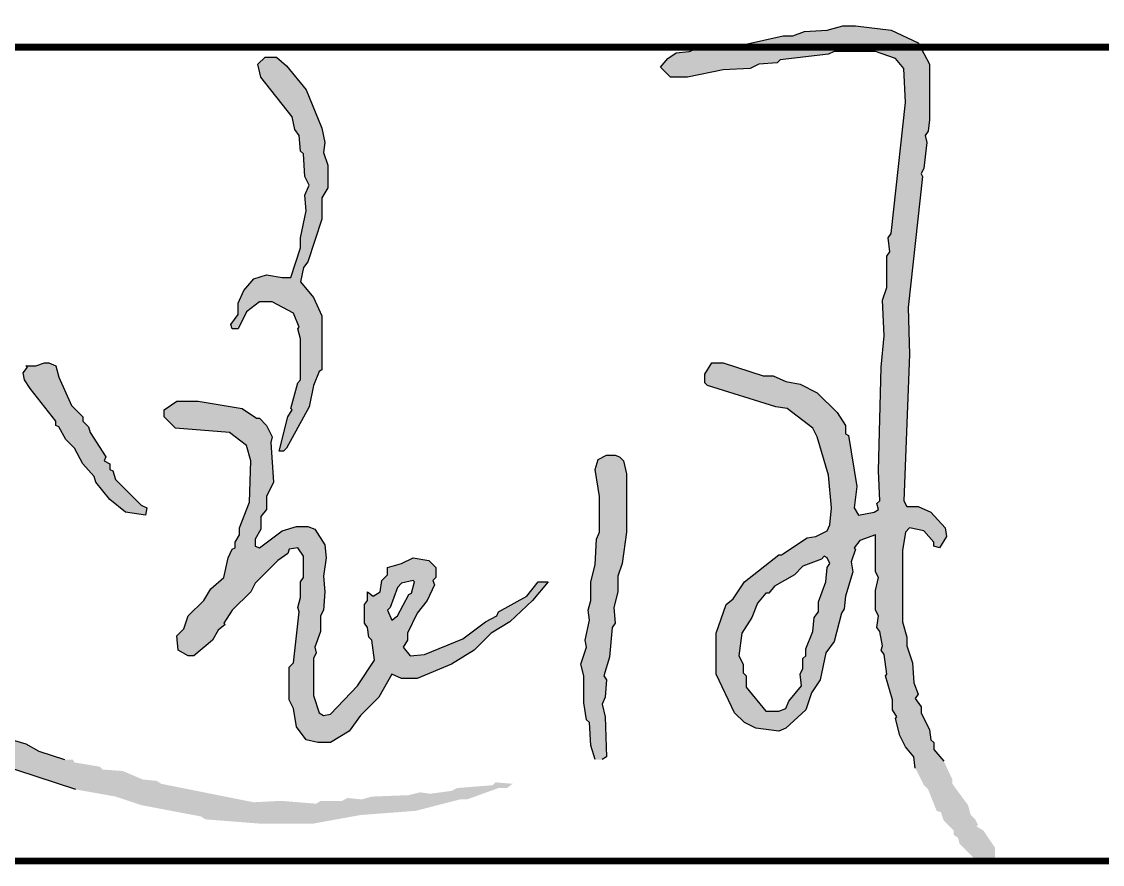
# Model space of a CAD drawing. Extents: x -67167 to 417929, y -86205 to 407116.
# Drawn here: x 153641 to 154437, y 285482 to 286103 of the extents above; entities that cross this region are included whole.
import ezdxf

# ---------------------------------------------------------------- set-up
doc = ezdxf.new("R2010")
doc.units = 0
doc.header["$LTSCALE"] = 1000
doc.layers.add('电子签名', color=5, linetype='Continuous')

# ---------------------------------------------------------------- blocks, each defined once
blk = doc.blocks.new('图签信息')
at = {"const_width": 0.05}
for points in [[(-65, 530.5), (0, 530.5)], [(-65, 524.5), (0, 524.5)]]:
    blk.add_lwpolyline(points, dxfattribs=at)
blk = doc.blocks.new('图签-A1')
at = {"color": 2}
blk.add_blockref('图签信息', (0, 0), dxfattribs=at)
blk = doc.blocks.new('UYTITU')
at = {"layer": '电子签名', "linetype": 'Continuous'}
h = blk.add_hatch(color=5, dxfattribs=at)
h.paths.add_polyline_path([(952.34, 11.87), (951.29, 12.92), (942.9, 10.82), (939.76, 7.68), (934.51, -7), (932.42, -9.1), (935.56, -16.43), (939.76, -13.29), (948.14, 2.44), (950.24, 3.48)], flags=16)
h.paths.add_polyline_path([(1256.35, 29.69), (1254.25, 30.74), (1252.16, 28.64), (1238.53, 23.4), (1232.24, 17.11), (1217.56, 8.73), (1213.37, 3.48), (1211.27, 3.48), (1204.98, -3.85), (1200.79, -14.34), (1193.45, -25.87), (1191.35, -42.64), (1194.5, -48.93), (1194.5, -55.22), (1196.59, -57.32), (1196.59, -65.71), (1211.27, -83.53), (1220.71, -83.53), (1225.95, -81.43), (1228.04, -76.19), (1237.48, -64.66), (1236.43, -56.27), (1238.53, -52.08), (1238.53, -44.74), (1240.62, -42.64), (1240.62, -37.4), (1245.87, -24.82), (1246.91, -14.34), (1250.06, -10.14), (1250.06, -2.81), (1255.3, 11.87), (1256.35, 22.35), (1258.45, 25.5)], flags=16)
h.paths.add_polyline_path([(1093.86, 105.17), (1100.15, 105.17), (1103.29, 104.12), (1106.44, 100.98), (1108.54, 91.54), (1108.54, 48.56), (1105.39, 25.5), (1102.25, 16.06), (1102.25, 4.53), (1099.1, -7), (1100.15, -18.53), (1098.05, -21.68), (1095.96, -43.69), (1091.76, -57.32), (1093.86, -60.46), (1092.81, -73.04), (1090.71, -78.29), (1092.81, -87.72), (1093.86, -117.07), (1090.71, -119.17), (1085.47, -119.17), (1082.33, -108.69), (1081.28, -91.91), (1079.18, -89.82), (1077.09, -77.24), (1077.09, -57.32), (1074.99, -48.93), (1079.18, -36.35), (1078.13, -31.11), (1081.28, -16.43), (1080.23, -9.1), (1082.33, -1.76), (1082.33, 11.87), (1085.47, 24.45), (1086.52, 43.32), (1088.62, 48.56), (1088.62, 74.77), (1085.47, 94.69), (1087.57, 102.03)])
h.paths.add_polyline_path([(777.27, 145.01), (792.99, 145.01), (825.49, 139.77), (835.97, 132.43), (838.07, 132.43), (843.31, 127.19), (847.5, 118.8), (846.46, 114.61), (848.55, 85.25), (843.31, 74.77), (843.31, 65.33), (839.12, 60.09), (839.12, 50.66), (834.92, 43.32), (834.92, 38.08), (838.07, 37.03), (854.84, 49.61), (865.33, 52.75), (873.71, 52.75), (878.95, 50.66), (886.29, 39.13), (887.34, 29.69), (885.24, 16.06), (886.29, 4.53), (885.24, -9.1), (883.15, -13.29), (883.15, -24.82), (878.95, -36.35), (880, -40.55), (877.91, -44.74), (877.91, -72), (882.1, -84.58), (885.24, -86.67), (890.48, -85.62), (910.4, -64.66), (922.98, -45.79), (920.89, -31.11), (918.79, -29.01), (917.74, -21.68), (915.64, -18.53), (915.64, -4.9), (917.74, -1.76), (917.74, 4.53), (921.93, 1.39), (927.18, 4.53), (928.22, 12.92), (932.42, 17.11), (932.42, 22.35), (942.9, 25.5), (951.29, 29.69), (962.82, 27.59), (968.06, 22.35), (968.06, 15.01), (965.96, 12.92), (967.01, 9.77), (961.77, -1.76), (954.43, -11.19), (947.09, -25.87), (947.09, -31.11), (943.95, -36.35), (949.19, -42.64), (959.67, -41.59), (987.98, -30.06), (1004.75, -17.48), (1013.14, -13.29), (1014.19, -10.14), (1035.15, 1.39), (1043.54, 11.87), (1050.88, 11.87), (1039.35, -1.76), (1022.57, -17.48), (1008.95, -25.87), (996.37, -38.45), (979.59, -48.93), (954.43, -59.42), (942.9, -59.42), (935.56, -56.27), (926.13, -73.04), (912.5, -86.67), (904.11, -98.2), (890.48, -106.59), (881.05, -106.59), (872.66, -104.49), (865.33, -95.06), (863.23, -81.43), (860.08, -75.14), (860.08, -51.03), (863.23, -47.88), (867.42, -10.14), (866.37, -7), (868.47, 0.34), (868.47, 11.87), (870.57, 15.01), (870.57, 30.74), (866.37, 37.03), (860.08, 35.98), (859.04, 32.84), (851.7, 27.59), (834.92, 10.82), (831.78, 4.53), (818.15, -9.1), (811.86, -18.53), (812.91, -19.58), (807.67, -23.77), (803.47, -31.11), (789.85, -42.64), (785.65, -42.64), (778.31, -38.45), (777.27, -27.97), (782.51, -22.72), (785.65, -13.29), (797.18, -1.76), (802.43, 6.63), (811.86, 15.01), (815.01, 29.69), (818.15, 35.98), (820.25, 37.03), (820.25, 41.22), (823.39, 46.46), (823.39, 51.71), (830.73, 70.58), (831.78, 100.98), (828.63, 112.51), (816.05, 121.94), (776.22, 125.09), (767.83, 133.48), (767.83, 138.72)])
h.paths.add_polyline_path([(679.77, 173.31), (682.92, 173.31), (688.16, 171.21), (690.26, 162.83), (699.69, 141.86), (708.08, 133.48), (708.08, 130.33), (712.27, 126.14), (713.32, 121.94), (724.85, 104.12), (723.8, 100.98), (728, 98.88), (728, 94.69), (730.09, 93.64), (732.19, 87.35), (751.06, 68.48), (755.25, 66.38), (754.2, 61.14), (739.53, 63.24), (728, 72.67), (717.51, 85.25), (716.46, 89.45), (708.08, 98.88), (701.79, 110.41), (695.5, 116.7), (690.26, 126.14), (688.16, 127.19), (688.16, 130.33), (669.29, 154.44), (665.1, 160.73), (664.05, 165.97), (667.19, 170.17), (666.14, 171.21), (673.48, 171.21)], flags=17)
h.paths.add_polyline_path([(413.5, 232.02), (420.84, 232.02), (426.08, 229.92), (428.18, 226.78), (428.18, 219.44), (426.08, 218.39), (425.03, 214.2), (414.55, 200.57), (414.55, 198.47), (409.31, 194.28), (408.26, 189.04), (403.02, 184.84), (399.87, 176.46), (390.44, 162.83), (387.29, 153.39), (379.95, 145.01), (379.95, 140.81), (371.57, 124.04), (371.57, 119.85), (362.13, 92.59), (358.99, 76.87), (360.04, 70.58), (357.94, 56.95), (362.13, 44.37), (362.13, 37.03), (372.61, 24.45), (382.05, 21.3), (404.06, 20.26), (411.4, 24.45), (417.69, 30.74), (417.69, 67.43), (412.45, 92.59), (409.31, 98.88), (409.31, 104.12), (406.16, 106.22), (406.16, 111.46), (403.02, 116.7), (403.02, 120.9), (406.16, 125.09), (416.64, 129.28), (425.03, 128.23), (437.61, 111.46), (442.85, 98.88), (446, 78.96), (443.9, 52.75), (440.76, 35.98), (438.66, 32.84), (438.66, 20.26), (443.9, 12.92), (455.43, 5.58), (469.06, -8.05), (475.35, -10.14), (478.5, -14.34), (483.74, -16.43), (491.08, -22.72), (499.46, -26.92), (500.51, -29.01), (508.9, -32.16), (509.94, -34.26), (533.01, -48.93), (567.6, -64.66), (587.52, -76.19), (594.86, -78.29), (602.2, -83.53), (608.49, -85.62), (611.63, -89.82), (617.92, -90.87), (626.31, -94.01), (627.36, -96.11), (666.14, -107.64), (675.58, -112.88), (694.45, -119.17), (700.74, -119.17), (701.79, -121.27), (720.66, -124.41), (722.75, -126.51), (737.43, -127.56), (752.11, -133.85), (762.59, -134.89), (765.73, -136.99), (833.88, -150.62), (853.79, -149.57), (880, -151.67), (883.15, -149.57), (898.87, -149.57), (903.06, -147.47), (913.55, -148.52), (920.89, -146.43), (948.14, -145.38), (956.53, -143.28), (963.87, -144.33), (979.59, -142.23), (983.79, -140.14), (1009.99, -138.04), (1012.09, -135.94), (1024.67, -136.99), (1020.48, -140.14), (1014.19, -140.14), (991.12, -148.52), (985.88, -148.52), (953.38, -156.91), (912.5, -160.05), (877.91, -166.34), (838.07, -166.34), (798.23, -163.2), (795.09, -161.1), (751.06, -152.72), (732.19, -146.43), (702.84, -141.18), (615.83, -112.88), (607.44, -106.59), (601.15, -105.54), (592.76, -99.25), (579.13, -94.01), (575.99, -90.87), (565.51, -87.72), (558.17, -82.48), (543.49, -77.24), (530.91, -68.85), (517.28, -63.61), (515.19, -60.46), (504.7, -53.13), (499.46, -52.08), (497.36, -48.93), (482.69, -41.59), (469.06, -32.16), (466.96, -29.01), (459.63, -25.87), (441.8, -11.19), (433.42, -7), (430.27, -7), (428.18, -10.14), (422.93, -47.88), (420.84, -49.98), (418.74, -62.56), (412.45, -80.38), (407.21, -106.59), (404.06, -109.74), (403.02, -113.93), (388.34, -120.22), (379.95, -118.12), (375.76, -113.93), (373.66, -105.54), (376.81, -97.16), (378.9, -97.16), (382.05, -103.45), (386.24, -105.54), (391.48, -96.11), (392.53, -88.77), (404.06, -54.17), (405.11, -37.4), (407.21, -35.3), (406.16, -32.16), (409.31, 0.34), (384.15, 2.44), (358.99, 9.77), (357.94, 12.92), (350.6, 18.16), (347.46, 24.45), (346.41, 31.79), (341.17, 42.27), (340.12, 64.29), (343.26, 90.49), (347.46, 106.22), (350.6, 109.36), (349.55, 112.51), (353.75, 120.9), (354.79, 127.19), (360.04, 134.52), (360.04, 137.67), (368.42, 153.39), (368.42, 156.54), (389.39, 190.08), (389.39, 194.28), (392.53, 197.42), (388.34, 199.52), (386.24, 197.42), (374.71, 195.33), (368.42, 192.18), (363.18, 193.23), (356.89, 189.04), (317.05, 184.84), (314.96, 182.75), (309.72, 182.75), (305.52, 179.6), (301.33, 179.6), (300.28, 192.18), (305.52, 197.42), (319.15, 204.76), (345.36, 204.76), (348.5, 206.86), (365.28, 210), (403.02, 223.63)])
h.paths.add_polyline_path([(328.59, 375.64), (329.63, 375.64), (329.63, 372.49), (332.78, 368.3), (332.78, 363.06), (338.02, 352.57), (338.02, 346.28), (341.17, 341.04), (342.21, 330.56), (345.36, 326.37), (348.5, 313.79), (353.75, 307.5), (354.79, 300.16), (363.18, 291.77), (360.04, 287.58), (351.65, 288.63), (346.41, 292.82), (331.73, 316.93), (328.59, 327.41), (320.2, 343.14), (321.25, 346.28), (318.1, 350.48), (316.01, 367.25), (323.34, 370.4)])
h.paths.add_polyline_path([(842.26, 398.7), (850.65, 398.7), (857.99, 392.41), (872.66, 374.59), (884.2, 346.28), (886.29, 335.8), (885.24, 328.46), (888.39, 319.03), (888.39, 302.25), (884.2, 294.92), (884.2, 279.19), (873.71, 247.74), (870.57, 243.55), (868.47, 233.07), (877.91, 221.53), (884.2, 207.91), (884.2, 168.07), (882.1, 167.02), (877.91, 156.54), (874.76, 140.81), (857.99, 110.41), (855.89, 108.32), (852.75, 108.32), (859.04, 133.48), (862.18, 138.72), (861.13, 139.77), (866.37, 158.63), (868.47, 160.73), (868.47, 191.13), (866.37, 198.47), (867.42, 199.52), (863.23, 210), (847.5, 218.39), (838.07, 218.39), (828.63, 211.05), (822.34, 198.47), (818.15, 198.47), (817.1, 201.62), (822.34, 208.95), (822.34, 217.34), (826.54, 226.78), (833.88, 235.16), (843.31, 238.31), (854.84, 236.21), (861.13, 236.21), (868.47, 258.23), (868.47, 265.56), (872.66, 285.48), (871.62, 297.01), (874.76, 304.35), (871.62, 310.64), (870.57, 327.41), (868.47, 329.51), (867.42, 341.04), (864.28, 345.24), (862.18, 354.67), (839.12, 384.02), (837.02, 393.46)])
h.paths.add_polyline_path([(1267.88, 421.76), (1277.32, 421.76), (1303.52, 418.62), (1323.44, 409.18), (1331.83, 393.46), (1331.83, 352.57), (1330.78, 344.19), (1328.68, 341.04), (1329.73, 335.8), (1327.63, 316.93), (1325.54, 312.74), (1326.59, 310.64), (1316.1, 214.2), (1317.15, 179.6), (1312.96, 71.62), (1315.05, 67.43), (1323.44, 67.43), (1332.88, 63.24), (1343.36, 51.71), (1344.41, 45.42), (1339.17, 37.03), (1334.97, 38.08), (1334.97, 41.22), (1327.63, 49.61), (1317.15, 51.71), (1314.01, 48.56), (1311.91, 34.93), (1311.91, -17.48), (1315.05, -29.01), (1315.05, -35.3), (1319.25, -47.88), (1320.3, -62.56), (1323.44, -70.95), (1321.34, -74.09), (1325.54, -80.38), (1325.54, -84.58), (1331.83, -97.16), (1332.88, -104.49), (1334.97, -106.59), (1334.97, -111.83), (1342.31, -120.22), (1348.6, -133.85), (1348.6, -136.99), (1360.13, -152.72), (1362.23, -160.05), (1365.37, -163.2), (1367.47, -167.39), (1366.42, -168.44), (1371.66, -171.59), (1380.05, -184.17), (1380.05, -191.5), (1375.86, -194.65), (1366.42, -193.6), (1353.84, -181.02), (1352.79, -176.83), (1349.65, -174.73), (1349.65, -171.59), (1342.31, -164.25), (1340.21, -157.96), (1337.07, -156.91), (1330.78, -141.18), (1327.63, -138.04), (1321.34, -125.46), (1320.3, -117.07), (1314.01, -109.74), (1309.81, -101.35), (1306.67, -88.77), (1307.72, -87.72), (1304.57, -82.48), (1304.57, -75.14), (1299.33, -57.32), (1300.38, -56.27), (1298.28, -41.59), (1296.18, -38.45), (1297.23, -35.3), (1295.14, -24.82), (1293.04, -21.68), (1294.09, -13.29), (1291.99, -9.1), (1291.99, 5.58), (1294.09, 15.01), (1291.99, 19.21), (1291.99, 46.46), (1280.46, 42.27), (1276.27, 37.03), (1277.32, 35.98), (1274.17, 26.55), (1275.22, 19.21), (1269.98, 1.39), (1268.93, -8.05), (1266.83, -11.19), (1261.59, -32.16), (1255.3, -40.55), (1251.11, -60.46), (1244.82, -69.9), (1240.62, -82.48), (1225.95, -96.11), (1220.71, -98.2), (1203.93, -96.11), (1195.55, -91.91), (1188.21, -84.58), (1174.58, -56.27), (1174.58, -25.87), (1181.92, -4.9), (1187.16, -0.71), (1195.55, 11.87), (1220.71, 31.79), (1222.8, 31.79), (1241.67, 44.37), (1247.96, 45.42), (1256.35, 49.61), (1258.45, 53.8), (1259.49, 66.38), (1257.4, 90.49), (1249.01, 118.8), (1245.87, 125.09), (1227, 139.77), (1218.61, 140.81), (1168.29, 156.54), (1166.19, 158.63), (1166.19, 164.92), (1171.43, 173.31), (1179.82, 173.31), (1209.17, 163.88), (1216.51, 163.88), (1225.95, 159.68), (1236.43, 157.59), (1249.01, 151.3), (1263.69, 136.62), (1269.98, 127.19), (1269.98, 120.9), (1272.07, 119.85), (1278.36, 82.11), (1276.27, 66.38), (1279.41, 61.14), (1290.94, 63.24), (1294.09, 65.33), (1293.04, 69.53), (1295.14, 71.62), (1294.09, 93.64), (1296.18, 170.17), (1298.28, 193.23), (1297.23, 219.44), (1300.38, 228.87), (1300.38, 251.94), (1302.47, 255.08), (1301.43, 265.56), (1303.52, 268.71), (1314.01, 365.15), (1312.96, 390.31), (1306.67, 397.65), (1291.99, 402.89), (1261.59, 402.89), (1257.4, 400.8), (1221.75, 396.6), (1219.66, 394.51), (1206.03, 393.46), (1199.74, 390.31), (1179.82, 389.27), (1153.61, 384.02), (1141.03, 384.02), (1133.7, 391.36), (1138.94, 397.65), (1145.23, 401.85), (1154.66, 402.89), (1163.05, 406.04), (1195.55, 408.13), (1223.85, 414.42), (1231.19, 414.42), (1239.58, 417.57), (1256.35, 418.62)])
h.paths.add_polyline_path([(456.48, 424.91), (462.77, 421.76), (465.92, 413.38), (462.77, 397.65), (462.77, 384.02), (458.58, 374.59), (458.58, 367.25), (454.38, 363.06), (453.34, 352.57), (441.8, 323.22), (441.8, 319.03), (436.56, 312.74), (423.98, 282.34), (416.64, 272.9), (416.64, 270.81), (414.55, 270.81), (416.64, 282.34), (421.89, 291.77), (421.89, 294.92), (432.37, 320.08), (434.47, 335.8), (440.76, 353.62), (440.76, 360.96), (443.9, 370.4), (443.9, 415.47), (449.14, 422.81)])
at = {"layer": '电子签名', "color": 5, "linetype": 'Continuous'}
for p, q in [((1195.55, 408.13), (1223.85, 414.42)), ((1223.85, 414.42), (1231.19, 414.42)), ((1231.19, 414.42), (1239.58, 417.57)), ((1239.58, 417.57), (1256.35, 418.62)), ((1256.35, 418.62), (1267.88, 421.76)), ((1267.88, 421.76), (1277.32, 421.76)), ((1277.32, 421.76), (1303.52, 418.62)), ((1303.52, 418.62), (1323.44, 409.18)), ((1163.05, 406.04), (1195.55, 408.13)), ((1323.44, 409.18), (1331.83, 393.46)), ((837.02, 393.46), (842.26, 398.7)), ((842.26, 398.7), (850.65, 398.7)), ((850.65, 398.7), (857.99, 392.41)), ((1138.94, 397.65), (1145.23, 401.85)), ((1145.23, 401.85), (1154.66, 402.89)), ((1154.66, 402.89), (1163.05, 406.04)), ((1257.4, 400.8), (1221.75, 396.6)), ((1261.59, 402.89), (1257.4, 400.8)), ((1291.99, 402.89), (1261.59, 402.89)), ((1306.67, 397.65), (1291.99, 402.89)), ((839.12, 384.02), (837.02, 393.46)), ((857.99, 392.41), (872.66, 374.59)), ((1133.7, 391.36), (1138.94, 397.65)), ((1141.03, 384.02), (1133.7, 391.36)), ((1199.74, 390.31), (1179.82, 389.27)), ((1206.03, 393.46), (1199.74, 390.31)), ((1219.66, 394.51), (1206.03, 393.46)), ((1221.75, 396.6), (1219.66, 394.51)), ((1312.96, 390.31), (1306.67, 397.65)), ((1314.01, 365.15), (1312.96, 390.31)), ((1331.83, 393.46), (1331.83, 352.57)), ((862.18, 354.67), (839.12, 384.02)), ((1153.61, 384.02), (1141.03, 384.02)), ((1179.82, 389.27), (1153.61, 384.02)), ((872.66, 374.59), (884.2, 346.28)), ((1303.52, 268.71), (1314.01, 365.15)), ((864.28, 345.24), (862.18, 354.67)), ((1331.83, 352.57), (1330.78, 344.19)), ((867.42, 341.04), (864.28, 345.24)), ((884.2, 346.28), (886.29, 335.8)), ((1330.78, 344.19), (1328.68, 341.04)), ((868.47, 329.51), (867.42, 341.04)), ((886.29, 335.8), (885.24, 328.46)), ((1329.73, 335.8), (1327.63, 316.93)), ((1328.68, 341.04), (1329.73, 335.8)), ((870.57, 327.41), (868.47, 329.51)), ((871.62, 310.64), (870.57, 327.41)), ((885.24, 328.46), (888.39, 319.03)), ((888.39, 319.03), (888.39, 302.25)), ((874.76, 304.35), (871.62, 310.64)), ((1326.59, 310.64), (1316.1, 214.2)), ((1327.63, 316.93), (1325.54, 312.74)), ((1325.54, 312.74), (1326.59, 310.64)), ((871.62, 297.01), (874.76, 304.35)), ((872.66, 285.48), (871.62, 297.01)), ((888.39, 302.25), (884.2, 294.92)), ((884.2, 294.92), (884.2, 279.19)), ((868.47, 265.56), (872.66, 285.48)), ((884.2, 279.19), (873.71, 247.74)), ((868.47, 258.23), (868.47, 265.56)), ((1301.43, 265.56), (1303.52, 268.71)), ((1302.47, 255.08), (1301.43, 265.56)), ((861.13, 236.21), (868.47, 258.23)), ((1300.38, 251.94), (1302.47, 255.08)), ((873.71, 247.74), (870.57, 243.55)), ((1300.38, 228.87), (1300.38, 251.94)), ((870.57, 243.55), (868.47, 233.07)), ((826.54, 226.78), (833.88, 235.16)), ((833.88, 235.16), (843.31, 238.31)), ((843.31, 238.31), (854.84, 236.21)), ((854.84, 236.21), (861.13, 236.21)), ((868.47, 233.07), (877.91, 221.53)), ((822.34, 217.34), (826.54, 226.78)), ((1297.23, 219.44), (1300.38, 228.87)), ((822.34, 208.95), (822.34, 217.34)), ((838.07, 218.39), (828.63, 211.05)), ((847.5, 218.39), (838.07, 218.39)), ((863.23, 210), (847.5, 218.39)), ((877.91, 221.53), (884.2, 207.91)), ((1298.28, 193.23), (1297.23, 219.44)), ((817.1, 201.62), (822.34, 208.95)), ((828.63, 211.05), (822.34, 198.47)), ((867.42, 199.52), (863.23, 210)), ((884.2, 207.91), (884.2, 168.07)), ((1316.1, 214.2), (1317.15, 179.6)), ((818.15, 198.47), (817.1, 201.62)), ((866.37, 198.47), (867.42, 199.52)), ((822.34, 198.47), (818.15, 198.47)), ((868.47, 191.13), (866.37, 198.47)), ((868.47, 160.73), (868.47, 191.13)), ((1296.18, 170.17), (1298.28, 193.23)), ((1317.15, 179.6), (1312.96, 71.62)), ((664.05, 165.97), (667.19, 170.17)), ((666.14, 171.21), (673.48, 171.21)), ((667.19, 170.17), (666.14, 171.21)), ((673.48, 171.21), (679.77, 173.31)), ((679.77, 173.31), (682.92, 173.31)), ((682.92, 173.31), (688.16, 171.21)), ((688.16, 171.21), (690.26, 162.83)), ((884.2, 168.07), (882.1, 167.02)), ((1166.19, 164.92), (1171.43, 173.31)), ((1171.43, 173.31), (1179.82, 173.31)), ((1179.82, 173.31), (1209.17, 163.88)), ((1294.09, 93.64), (1296.18, 170.17)), ((665.1, 160.73), (664.05, 165.97)), ((669.29, 154.44), (665.1, 160.73)), ((690.26, 162.83), (699.69, 141.86)), ((866.37, 158.63), (868.47, 160.73)), ((882.1, 167.02), (877.91, 156.54)), ((1166.19, 158.63), (1166.19, 164.92)), ((1209.17, 163.88), (1216.51, 163.88)), ((1216.51, 163.88), (1225.95, 159.68)), ((1225.95, 159.68), (1236.43, 157.59)), ((688.16, 130.33), (669.29, 154.44)), ((861.13, 139.77), (866.37, 158.63)), ((877.91, 156.54), (874.76, 140.81)), ((1168.29, 156.54), (1166.19, 158.63)), ((1218.61, 140.81), (1168.29, 156.54)), ((1236.43, 157.59), (1249.01, 151.3)), ((1249.01, 151.3), (1263.69, 136.62)), ((767.83, 138.72), (777.27, 145.01)), ((777.27, 145.01), (792.99, 145.01)), ((792.99, 145.01), (825.49, 139.77)), ((699.69, 141.86), (708.08, 133.48)), ((767.83, 133.48), (767.83, 138.72)), ((825.49, 139.77), (835.97, 132.43)), ((874.76, 140.81), (857.99, 110.41)), ((859.04, 133.48), (862.18, 138.72)), ((862.18, 138.72), (861.13, 139.77)), ((1227, 139.77), (1218.61, 140.81)), ((1245.87, 125.09), (1227, 139.77)), ((1263.69, 136.62), (1269.98, 127.19)), ((688.16, 127.19), (688.16, 130.33)), ((708.08, 133.48), (708.08, 130.33)), ((708.08, 130.33), (712.27, 126.14)), ((776.22, 125.09), (767.83, 133.48)), ((835.97, 132.43), (838.07, 132.43)), ((838.07, 132.43), (843.31, 127.19)), ((852.75, 108.32), (859.04, 133.48)), ((690.26, 126.14), (688.16, 127.19)), ((695.5, 116.7), (690.26, 126.14)), ((712.27, 126.14), (713.32, 121.94)), ((713.32, 121.94), (724.85, 104.12)), ((816.05, 121.94), (776.22, 125.09)), ((828.63, 112.51), (816.05, 121.94)), ((843.31, 127.19), (847.5, 118.8)), ((1249.01, 118.8), (1245.87, 125.09)), ((1269.98, 127.19), (1269.98, 120.9)), ((1269.98, 120.9), (1272.07, 119.85)), ((1272.07, 119.85), (1278.36, 82.11)), ((701.79, 110.41), (695.5, 116.7)), ((831.78, 100.98), (828.63, 112.51)), ((847.5, 118.8), (846.46, 114.61)), ((846.46, 114.61), (848.55, 85.25)), ((1257.4, 90.49), (1249.01, 118.8)), ((708.08, 98.88), (701.79, 110.41)), ((724.85, 104.12), (723.8, 100.98)), ((855.89, 108.32), (852.75, 108.32)), ((857.99, 110.41), (855.89, 108.32)), ((1087.57, 102.03), (1093.86, 105.17)), ((1093.86, 105.17), (1100.15, 105.17)), ((1100.15, 105.17), (1103.29, 104.12)), ((1103.29, 104.12), (1106.44, 100.98)), ((716.46, 89.45), (708.08, 98.88)), ((723.8, 100.98), (728, 98.88)), ((728, 98.88), (728, 94.69)), ((830.73, 70.58), (831.78, 100.98)), ((1085.47, 94.69), (1087.57, 102.03)), ((1106.44, 100.98), (1108.54, 91.54)), ((717.51, 85.25), (716.46, 89.45)), ((728, 94.69), (730.09, 93.64)), ((730.09, 93.64), (732.19, 87.35)), ((1088.62, 74.77), (1085.47, 94.69)), ((1108.54, 91.54), (1108.54, 48.56)), ((1259.49, 66.38), (1257.4, 90.49)), ((1295.14, 71.62), (1294.09, 93.64)), ((728, 72.67), (717.51, 85.25)), ((732.19, 87.35), (751.06, 68.48)), ((848.55, 85.25), (843.31, 74.77)), ((1278.36, 82.11), (1276.27, 66.38)), ((739.53, 63.24), (728, 72.67)), ((843.31, 74.77), (843.31, 65.33)), ((1088.62, 48.56), (1088.62, 74.77)), ((751.06, 68.48), (755.25, 66.38)), ((755.25, 66.38), (754.2, 61.14)), ((823.39, 51.71), (830.73, 70.58)), ((843.31, 65.33), (839.12, 60.09)), ((1258.45, 53.8), (1259.49, 66.38)), ((1276.27, 66.38), (1279.41, 61.14)), ((1290.94, 63.24), (1294.09, 65.33)), ((1293.04, 69.53), (1295.14, 71.62)), ((1294.09, 65.33), (1293.04, 69.53)), ((1312.96, 71.62), (1315.05, 67.43)), ((1315.05, 67.43), (1323.44, 67.43)), ((1323.44, 67.43), (1332.88, 63.24)), ((754.2, 61.14), (739.53, 63.24)), ((839.12, 60.09), (839.12, 50.66)), ((1279.41, 61.14), (1290.94, 63.24)), ((1332.88, 63.24), (1343.36, 51.71)), ((823.39, 46.46), (823.39, 51.71)), ((839.12, 50.66), (834.92, 43.32)), ((838.07, 37.03), (854.84, 49.61)), ((854.84, 49.61), (865.33, 52.75)), ((865.33, 52.75), (873.71, 52.75)), ((873.71, 52.75), (878.95, 50.66)), ((878.95, 50.66), (886.29, 39.13)), ((1086.52, 43.32), (1088.62, 48.56)), ((1108.54, 48.56), (1105.39, 25.5)), ((1247.96, 45.42), (1256.35, 49.61)), ((1256.35, 49.61), (1258.45, 53.8)), ((1314.01, 48.56), (1311.91, 34.93)), ((1317.15, 51.71), (1314.01, 48.56)), ((1327.63, 49.61), (1317.15, 51.71)), ((1334.97, 41.22), (1327.63, 49.61)), ((1343.36, 51.71), (1344.41, 45.42)), ((820.25, 41.22), (823.39, 46.46)), ((820.25, 37.03), (820.25, 41.22)), ((834.92, 43.32), (834.92, 38.08)), ((1085.47, 24.45), (1086.52, 43.32)), ((1222.8, 31.79), (1241.67, 44.37)), ((1241.67, 44.37), (1247.96, 45.42)), ((1280.46, 42.27), (1276.27, 37.03)), ((1291.99, 46.46), (1280.46, 42.27)), ((1291.99, 19.21), (1291.99, 46.46)), ((1334.97, 38.08), (1334.97, 41.22)), ((1344.41, 45.42), (1339.17, 37.03)), ((815.01, 29.69), (818.15, 35.98)), ((818.15, 35.98), (820.25, 37.03)), ((834.92, 38.08), (838.07, 37.03)), ((859.04, 32.84), (851.7, 27.59)), ((860.08, 35.98), (859.04, 32.84)), ((866.37, 37.03), (860.08, 35.98)), ((870.57, 30.74), (866.37, 37.03)), ((886.29, 39.13), (887.34, 29.69)), ((1277.32, 35.98), (1274.17, 26.55)), ((1276.27, 37.03), (1277.32, 35.98)), ((1311.91, 34.93), (1311.91, -17.48)), ((1339.17, 37.03), (1334.97, 38.08)), ((811.86, 15.01), (815.01, 29.69)), ((851.7, 27.59), (834.92, 10.82)), ((870.57, 15.01), (870.57, 30.74)), ((887.34, 29.69), (885.24, 16.06)), ((932.42, 22.35), (942.9, 25.5)), ((942.9, 25.5), (951.29, 29.69)), ((951.29, 29.69), (962.82, 27.59)), ((962.82, 27.59), (968.06, 22.35)), ((1082.33, 11.87), (1085.47, 24.45)), ((1105.39, 25.5), (1102.25, 16.06)), ((1195.55, 11.87), (1220.71, 31.79)), ((1220.71, 31.79), (1222.8, 31.79)), ((1252.16, 28.64), (1238.53, 23.4)), ((1254.25, 30.74), (1252.16, 28.64)), ((1256.35, 29.69), (1254.25, 30.74)), ((1258.45, 25.5), (1256.35, 29.69)), ((1256.35, 22.35), (1258.45, 25.5)), ((1274.17, 26.55), (1275.22, 19.21)), ((885.24, 16.06), (886.29, 4.53)), ((928.22, 12.92), (932.42, 17.11)), ((932.42, 17.11), (932.42, 22.35)), ((968.06, 22.35), (968.06, 15.01)), ((1102.25, 16.06), (1102.25, 4.53)), ((1232.24, 17.11), (1217.56, 8.73)), ((1238.53, 23.4), (1232.24, 17.11)), ((1255.3, 11.87), (1256.35, 22.35)), ((1275.22, 19.21), (1269.98, 1.39)), ((1294.09, 15.01), (1291.99, 19.21)), ((802.43, 6.63), (811.86, 15.01)), ((834.92, 10.82), (831.78, 4.53)), ((868.47, 11.87), (870.57, 15.01)), ((868.47, 0.34), (868.47, 11.87)), ((927.18, 4.53), (928.22, 12.92)), ((942.9, 10.82), (939.76, 7.68)), ((951.29, 12.92), (942.9, 10.82)), ((950.24, 3.48), (952.34, 11.87)), ((952.34, 11.87), (951.29, 12.92)), ((967.01, 9.77), (961.77, -1.76)), ((968.06, 15.01), (965.96, 12.92)), ((965.96, 12.92), (967.01, 9.77)), ((1035.15, 1.39), (1043.54, 11.87)), ((1050.88, 11.87), (1039.35, -1.76)), ((1043.54, 11.87), (1050.88, 11.87)), ((1082.33, -1.76), (1082.33, 11.87)), ((1187.16, -0.71), (1195.55, 11.87)), ((1217.56, 8.73), (1213.37, 3.48)), ((1250.06, -2.81), (1255.3, 11.87)), ((1291.99, 5.58), (1294.09, 15.01)), ((797.18, -1.76), (802.43, 6.63)), ((831.78, 4.53), (818.15, -9.1)), ((866.37, -7), (868.47, 0.34)), ((886.29, 4.53), (885.24, -9.1)), ((917.74, 4.53), (921.93, 1.39)), ((917.74, -1.76), (917.74, 4.53)), ((921.93, 1.39), (927.18, 4.53)), ((939.76, 7.68), (934.51, -7)), ((939.76, -13.29), (948.14, 2.44)), ((948.14, 2.44), (950.24, 3.48)), ((1014.19, -10.14), (1035.15, 1.39)), ((1102.25, 4.53), (1099.1, -7)), ((1211.27, 3.48), (1204.98, -3.85)), ((1213.37, 3.48), (1211.27, 3.48)), ((1269.98, 1.39), (1268.93, -8.05)), ((1291.99, -9.1), (1291.99, 5.58)), ((785.65, -13.29), (797.18, -1.76)), ((867.42, -10.14), (866.37, -7)), ((915.64, -4.9), (917.74, -1.76)), ((915.64, -18.53), (915.64, -4.9)), ((934.51, -7), (932.42, -9.1)), ((961.77, -1.76), (954.43, -11.19)), ((1039.35, -1.76), (1022.57, -17.48)), ((1080.23, -9.1), (1082.33, -1.76)), ((1099.1, -7), (1100.15, -18.53)), ((1174.58, -25.87), (1181.92, -4.9)), ((1181.92, -4.9), (1187.16, -0.71)), ((1204.98, -3.85), (1200.79, -14.34)), ((1250.06, -10.14), (1250.06, -2.81)), ((782.51, -22.72), (785.65, -13.29)), ((818.15, -9.1), (811.86, -18.53)), ((863.23, -47.88), (867.42, -10.14)), ((885.24, -9.1), (883.15, -13.29)), ((883.15, -13.29), (883.15, -24.82)), ((932.42, -9.1), (935.56, -16.43)), ((935.56, -16.43), (939.76, -13.29)), ((954.43, -11.19), (947.09, -25.87)), ((1004.75, -17.48), (1013.14, -13.29)), ((1013.14, -13.29), (1014.19, -10.14)), ((1081.28, -16.43), (1080.23, -9.1)), ((1200.79, -14.34), (1193.45, -25.87)), ((1245.87, -24.82), (1246.91, -14.34)), ((1246.91, -14.34), (1250.06, -10.14)), ((1266.83, -11.19), (1261.59, -32.16)), ((1268.93, -8.05), (1266.83, -11.19)), ((1294.09, -13.29), (1291.99, -9.1)), ((1293.04, -21.68), (1294.09, -13.29)), ((777.27, -27.97), (782.51, -22.72)), ((807.67, -23.77), (803.47, -31.11)), ((812.91, -19.58), (807.67, -23.77)), ((811.86, -18.53), (812.91, -19.58)), ((917.74, -21.68), (915.64, -18.53)), ((918.79, -29.01), (917.74, -21.68)), ((987.98, -30.06), (1004.75, -17.48)), ((1022.57, -17.48), (1008.95, -25.87)), ((1078.13, -31.11), (1081.28, -16.43)), ((1098.05, -21.68), (1095.96, -43.69)), ((1100.15, -18.53), (1098.05, -21.68)), ((1295.14, -24.82), (1293.04, -21.68)), ((1311.91, -17.48), (1315.05, -29.01)), ((778.31, -38.45), (777.27, -27.97)), ((803.47, -31.11), (789.85, -42.64)), ((883.15, -24.82), (878.95, -36.35)), ((920.89, -31.11), (918.79, -29.01)), ((922.98, -45.79), (920.89, -31.11)), ((947.09, -31.11), (943.95, -36.35)), ((947.09, -25.87), (947.09, -31.11)), ((959.67, -41.59), (987.98, -30.06)), ((1008.95, -25.87), (996.37, -38.45)), ((1079.18, -36.35), (1078.13, -31.11)), ((1174.58, -56.27), (1174.58, -25.87)), ((1193.45, -25.87), (1191.35, -42.64)), ((1240.62, -37.4), (1245.87, -24.82)), ((1297.23, -35.3), (1295.14, -24.82)), ((1315.05, -29.01), (1315.05, -35.3)), ((785.65, -42.64), (778.31, -38.45)), ((878.95, -36.35), (880, -40.55)), ((943.95, -36.35), (949.19, -42.64)), ((996.37, -38.45), (979.59, -48.93)), ((1074.99, -48.93), (1079.18, -36.35)), ((1240.62, -42.64), (1240.62, -37.4)), ((1261.59, -32.16), (1255.3, -40.55)), ((1296.18, -38.45), (1297.23, -35.3)), ((1298.28, -41.59), (1296.18, -38.45)), ((1315.05, -35.3), (1319.25, -47.88)), ((789.85, -42.64), (785.65, -42.64)), ((880, -40.55), (877.91, -44.74)), ((877.91, -44.74), (877.91, -72)), ((910.4, -64.66), (922.98, -45.79)), ((949.19, -42.64), (959.67, -41.59)), ((1095.96, -43.69), (1091.76, -57.32)), ((1191.35, -42.64), (1194.5, -48.93)), ((1238.53, -44.74), (1240.62, -42.64)), ((1238.53, -52.08), (1238.53, -44.74)), ((1255.3, -40.55), (1251.11, -60.46)), ((1300.38, -56.27), (1298.28, -41.59)), ((860.08, -51.03), (863.23, -47.88)), ((860.08, -75.14), (860.08, -51.03)), ((979.59, -48.93), (954.43, -59.42)), ((1077.09, -57.32), (1074.99, -48.93)), ((1194.5, -48.93), (1194.5, -55.22)), ((1194.5, -55.22), (1196.59, -57.32)), ((1236.43, -56.27), (1238.53, -52.08)), ((1319.25, -47.88), (1320.3, -62.56)), ((935.56, -56.27), (926.13, -73.04)), ((942.9, -59.42), (935.56, -56.27)), ((954.43, -59.42), (942.9, -59.42)), ((1077.09, -77.24), (1077.09, -57.32)), ((1091.76, -57.32), (1093.86, -60.46)), ((1093.86, -60.46), (1092.81, -73.04)), ((1188.21, -84.58), (1174.58, -56.27)), ((1196.59, -57.32), (1196.59, -65.71)), ((1237.48, -64.66), (1236.43, -56.27)), ((1251.11, -60.46), (1244.82, -69.9)), ((1299.33, -57.32), (1300.38, -56.27)), ((1304.57, -75.14), (1299.33, -57.32)), ((1320.3, -62.56), (1323.44, -70.95)), ((890.48, -85.62), (910.4, -64.66)), ((1196.59, -65.71), (1211.27, -83.53)), ((1228.04, -76.19), (1237.48, -64.66)), ((1244.82, -69.9), (1240.62, -82.48)), ((1323.44, -70.95), (1321.34, -74.09)), ((863.23, -81.43), (860.08, -75.14)), ((877.91, -72), (882.1, -84.58)), ((926.13, -73.04), (912.5, -86.67)), ((1079.18, -89.82), (1077.09, -77.24)), ((1092.81, -73.04), (1090.71, -78.29)), ((1090.71, -78.29), (1092.81, -87.72)), ((1225.95, -81.43), (1228.04, -76.19)), ((1304.57, -82.48), (1304.57, -75.14)), ((1321.34, -74.09), (1325.54, -80.38)), ((865.33, -95.06), (863.23, -81.43)), ((882.1, -84.58), (885.24, -86.67)), ((885.24, -86.67), (890.48, -85.62)), ((912.5, -86.67), (904.11, -98.2)), ((1195.55, -91.91), (1188.21, -84.58)), ((1211.27, -83.53), (1220.71, -83.53)), ((1220.71, -83.53), (1225.95, -81.43)), ((1240.62, -82.48), (1225.95, -96.11)), ((1307.72, -87.72), (1304.57, -82.48)), ((1325.54, -80.38), (1325.54, -84.58)), ((1325.54, -84.58), (1331.83, -97.16)), ((872.66, -104.49), (865.33, -95.06)), ((1081.28, -91.91), (1079.18, -89.82)), ((1082.33, -108.69), (1081.28, -91.91)), ((1092.81, -87.72), (1093.86, -117.07)), ((1203.93, -96.11), (1195.55, -91.91)), ((1306.67, -88.77), (1307.72, -87.72)), ((1309.81, -101.35), (1306.67, -88.77)), ((627.36, -96.11), (666.14, -107.64)), ((904.11, -98.2), (890.48, -106.59)), ((1220.71, -98.2), (1203.93, -96.11)), ((1225.95, -96.11), (1220.71, -98.2)), ((1314.01, -109.74), (1309.81, -101.35)), ((1331.83, -97.16), (1332.88, -104.49)), ((666.14, -107.64), (675.58, -112.88)), ((881.05, -106.59), (872.66, -104.49)), ((890.48, -106.59), (881.05, -106.59)), ((1085.47, -119.17), (1082.33, -108.69)), ((1320.3, -117.07), (1314.01, -109.74)), ((1332.88, -104.49), (1334.97, -106.59)), ((1334.97, -106.59), (1334.97, -111.83)), ((702.84, -141.18), (615.83, -112.88)), ((675.58, -112.88), (694.45, -119.17)), ((1093.86, -117.07), (1090.71, -119.17)), ((1321.34, -125.46), (1320.3, -117.07)), ((1334.97, -111.83), (1342.31, -120.22))]:
    blk.add_line(p, q, dxfattribs=at)

msp = doc.modelspace()

# ---------------------------------------------------------------- block references
at = {"xscale": 100, "yscale": 100, "zscale": 100}
msp.add_blockref('图签-A1', (156607.76, 233034.23), dxfattribs=at)
msp.add_blockref('UYTITU', (152977.89, 285678.154, 0))

doc.saveas('drawing.dxf')
